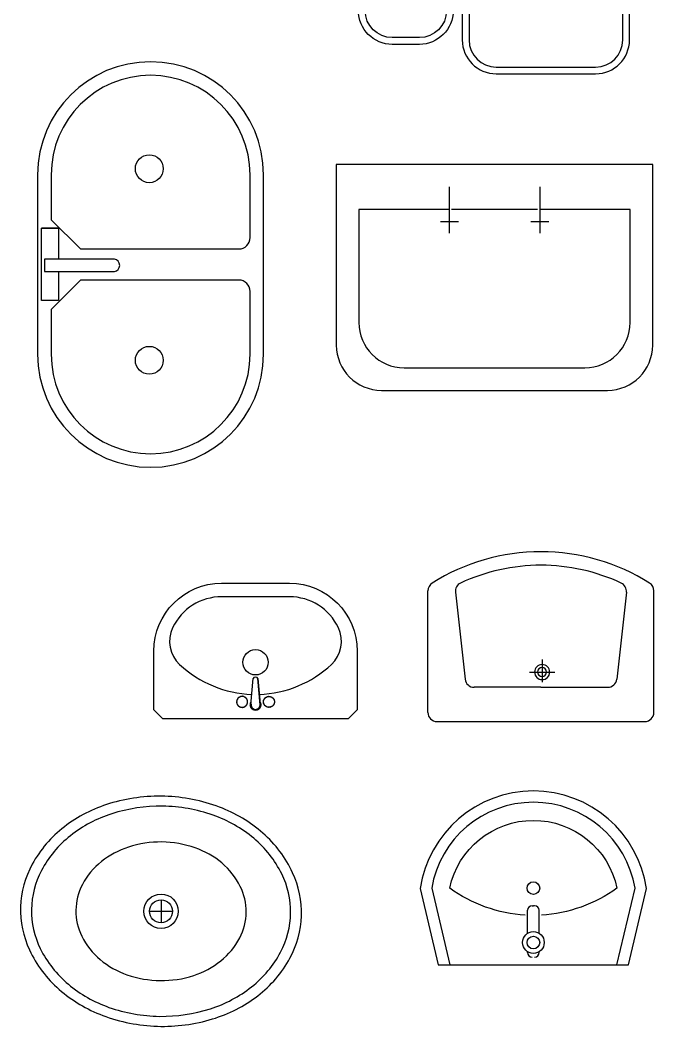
# Model space of a CAD drawing. Header units: millimetres. Extents: x -1044 to 14019, y -747 to 8847.
# Drawn here: x 9415 to 10817, y -512 to 1716 of the extents above; entities that cross this region are included whole.
import ezdxf

# ---------------------------------------------------------------- set-up
doc = ezdxf.new("R2010")
doc.units = ezdxf.units.MM
doc.layers.add('SANTEH', color=7, linetype='Continuous')

# ---------------------------------------------------------------- blocks, each defined once
blk = doc.blocks.new('K10-3')
for p, q in [((197.8976263795339, 70.07069229826448), (197.8976263795339, 120.9591937229852)), ((207.8976263795339, 130.9591937229852), (210.68271940673, 130.9591937229852)), ((213.4678124338971, 130.9591937229852), (210.68271940673, 130.9591937229852)), ((223.4678124338971, 70.07069229826448), (223.4678124338971, 120.9591937229852)), ((197.8976263795339, 27.56771259792731), (197.8976263795339, 29.42262520961231)), ((223.4678124338971, 27.56771259792731), (223.4678124338971, 29.42262520961231))]:
    blk.add_line(p, q)
blk.add_lwpolyline([(421.3654388134601, 0), (461.1457010300655, 169.0661144205951, 0.8621389244266157), (-39.78026221660548, 169.0661144205951), (0, 0)], format="xyb", close=True)
for points in [[(395.68271940673, 0), (435.68271940673, 170, 0.8444444444444436), (-14.31728059326997, 170), (25.68271940673003, 0)], [(192.8976263795339, 110.5021467579936, -0.1436735141734162), (25.68271940673003, 170, -0.8108108108108083), (395.68271940673, 170, -0.1436735141734163), (228.4678124338971, 110.5021467579936)]]:
    blk.add_lwpolyline(points, format="xyb")
for centre, radius in [((210.68271940673, 170), 14.01093382659019), ((210.68271940673, 49.74665875392384), 24.01093382659019), ((210.68271940673, 49.74665875392384), 14.01093382659019)]:
    blk.add_circle(centre, radius)
for centre, start, end in [((207.8976263795339, 120.9591937229852), 90, 180), ((213.4678124338971, 120.9591937229852), 0, 90), ((207.8976263795339, 27.56771259792731), 180, 270), ((213.4678124338971, 27.56771259792731), 270, 0)]:
    blk.add_arc(centre, 10, start, end)
blk = doc.blocks.new('K10-2')
for p, q in [((250, -50), (250, -152.3515676635798)), ((450, -50), (450, -152.3515676635798)), ((230.5112550957183, -126.552139526746), (270.0504374743159, -126.552139526746)), ((430.5112550957183, -126.552139526746), (470.0504374743159, -126.552139526746))]:
    blk.add_line(p, q)
blk.add_lwpolyline([(0, 0), (0, -400, 0.4142135623730951), (100, -500), (600, -500, 0.4142135623730951), (700, -400), (700, 0)], format="xyb", close=True)
blk.add_lwpolyline([(50, -100), (50, -350, 0.4142135623730951), (150, -450), (550, -450, 0.4142135623730951), (650, -350), (650, -100), (450, -100)], format="xyb")
for points in [[(250, -100), (50, -100)], [(445, -100), (255, -100)]]:
    blk.add_lwpolyline(points)
blk = doc.blocks.new('M_KIT_KSINK_3D DOUBLE SINK - PLAINROUND_P')
at = {"color": 0, "linetype": 'ByBlock', "lineweight": -2}
for p, q in [((40.80677800000012, 80.77100900000005), (40.80677800000012, 12.17055299999993)), ((164.8762209999986, 12.17055299999993), (9.802127999999357, 12.17055299999993)), ((9.802127999999357, 12.17055299999993), (9.802127999999357, -15.75651999999991)), ((9.802127999999357, -15.75651999999991), (164.8762209999986, -15.75651999999991))]:
    blk.add_line(p, q, dxfattribs=at)
for points in [[(-5.134088000007978, 198.6131879999566), (-5.134088000007978, -198.6131879999566, 0.9999999999999999), (494.8659120000284, -198.6131879999566), (494.8659120000284, 198.6131879999566, 0.9999999999999999)], [(24.86591199999202, 198.6131879999566), (24.86591199999384, 99.23826389919213), (89.66959189918816, 34.43458399999872), (439.8659120000284, 34.43458399999963, 0.414213562373095), (464.8659120000284, 59.43458399999963), (464.8659120000284, 198.6131879999566, 0.9999999999999999)], [(89.66959189918816, -34.43458399999872), (24.86591199999202, -99.23826389919486), (24.86591199999202, -198.6131879999566, 0.9999999999999999), (464.8659120000284, -198.6131879999566), (464.8659120000302, -59.43458399999872, 0.414213562373095), (439.8659120000302, -34.43458399999872)]]:
    blk.add_lwpolyline(points, format="xyb", close=True, dxfattribs=at)
blk.add_lwpolyline([(40.80677800000012, -15.75651999999991), (40.80677800000012, -79.22899099999995), (3.336209999999483, -79.22899099999995), (3.336209999999483, 80.77100900000005), (40.80677800000012, 80.77100900000005), (3.336209999999483, 80.77100900000005)], dxfattribs=at)
blk.add_lwpolyline([(164.8762207170985, -15.75651938519923, 0.8333333306050263), (164.8762207170985, 12.17055338519822)], format="xyb", dxfattribs=at)
for centre in [(241.9826689999991, 211.9006849999987), (241.9826689999991, -211.9006849999987)]:
    blk.add_circle(centre, 30.821918, dxfattribs=at)
at = {"layer": 'Defpoints', "color": 0, "linetype": 'ByBlock', "lineweight": -2}
for p in [(0, 448.6131879999748), (0, -448.6131879999748)]:
    blk.add_point(p, dxfattribs=at)
blk = doc.blocks.new('s_17')
at = {"layer": 'SANTEH'}
for p, q in [((-361.444962451671, 455.4662973427112), (-265.4253848350199, 289.1555103893697)), ((-387.425724565197, 440.4662973427112), (-291.406146948575, 274.1555103893697))]:
    blk.add_line(p, q, dxfattribs=at)
for points in [[(-277.6561732968257, -27.03370265731792), (-57.65617329682573, -27.03370265731792, 0.4142135623730951), (17.34382670317427, 47.96629734268208), (17.34382670317427, 347.9662973426821, 0.4142135623730951), (-57.65617329682573, 422.9662973426821), (-277.6561732968257, 422.9662973426821, 0.1967695390479343), (-330.2499422383844, 401.4349373901277)], [(-277.6561732968257, -12.03370265731792), (-57.65617329682573, -12.03370265731792, 0.4142135623730951), (2.343826703174273, 47.96629734268208), (2.343826703174273, 347.9662973426821, 0.4142135623730951), (-57.65617329682573, 407.9662973426821), (-277.6561732968257, 407.9662973426821, 0.2138042647151934), (-322.4360141418583, 387.9008169202789)], [(-348.4001270330918, 372.8719796213045, 0.08482843966369735), (-352.6561732968257, 347.9662973426821), (-352.6561732968257, 47.96629734268208, 0.4142135623730951), (-277.6561732968257, -27.03370265731792)], [(-337.374356984481, 353.7747857045397, 0.02424474674015618), (-337.6561732968257, 347.9662973426821), (-337.6561732968257, 47.96629734268208, 0.4142135623730951), (-277.6561732968257, -12.03370265731792)]]:
    blk.add_lwpolyline(points, format="xyb", dxfattribs=at)
for points in [[(-507.6561732968257, 357.9662973426821), (-447.6561732968257, 357.9662973426821, -0.4142135623730951), (-372.6561732968257, 282.9662973426821), (-372.6561732968257, 112.9662973426821, -0.4142135623730951), (-447.6561732968257, 37.96629734268208), (-507.6561732968257, 37.96629734268208, -0.4142135623730951), (-582.6561732968257, 112.9662973426821), (-582.6561732968257, 282.9662973426821, -0.4142135623730951)], [(-507.6561732968257, 342.9662973426821), (-447.6561732968257, 342.9662973426821, -0.4142135623730951), (-387.6561732968257, 282.9662973426821), (-387.6561732968257, 112.9662973426821, -0.4142135623730951), (-447.6561732968257, 52.96629734268208), (-507.6561732968257, 52.96629734268208, -0.4142135623730951), (-567.6561732968257, 112.9662973426821), (-567.6561732968257, 282.9662973426821, -0.4142135623730951)]]:
    blk.add_lwpolyline(points, format="xyb", close=True, dxfattribs=at)
for centre in [(-167.6561732968257, 292.9662973426821), (-477.6561732968257, 197.9662973426821)]:
    blk.add_circle(centre, 25, dxfattribs=at)
for centre, radius, start, end in [((-374.4353435084631, 447.9662973426821), 25, 336.8698976456161, 263.1301023545669), ((-374.4353435084631, 447.9662973426821), 15, 30.00000000015268, 210.0000000001527), ((-278.415765891812, 281.6555103893697), 15, 210.0000000001527, 30.00000000015268)]:
    blk.add_arc(centre, radius, start, end, dxfattribs=at)
blk = doc.blocks.new('Sink - Oval top')
for p, q in [((0, 1), (0, -1)), ((-1, 0), (1, 0))]:
    blk.add_line(p, q)
at = {"linetype": 'Continuous'}
for points in [[(-12.2337188035408, 0.3941914712607968, 0.1176342565883263), (-11.46456229543958, -3.361933235489118, 0.104469279667093), (-8.878748691070427, -6.803541973650567, 0.09001578960148493), (-5.082757700676666, -9.072309807490512, 0.08191994915921848), (-0.3227280122732736, -10.01585280257211, 0.08191994915920903), (4.488169920880978, -9.380701564817912, 0.09001578960148009), (8.422342359155778, -7.36101289847943, 0.1044692796670922), (11.22435122606942, -4.093009071543406, 0.1176342565883338), (12.23371880354091, -0.3941914712607968, 0.1176342565883057), (11.46456229543992, 3.361933235488777, 0.1044692796670849), (8.878748691070427, 6.803541973650567, 0.09001578960148834), (5.082757700676325, 9.072309807490683, 0.08191994915920578), (0.3227280122732736, 10.01585280257211, 0.08191994915920695), (-4.488169920880864, 9.380701564817969, 0.0900157896014802), (-8.422342359155778, 7.36101289847943, 0.1044692796670951), (-11.22435122606919, 4.093009071543634, 0.1176342565883402)], [(-11.2862798685012, 0.1590597164737346, 0.1186217001864142), (-10.51590095791209, -3.253161772358112, 0.1046781721811095), (-8.071803350560117, -6.358618019863343, 0.08956206646917378), (-4.537699193222352, -8.366971929609804, 0.08118469889121774), (-0.1289739026695997, -9.15150355811437, 0.08118469889122752), (4.300109150126218, -8.491524865184601, 0.0895620664691798), (7.889406708212618, -6.583562428127607, 0.1046781721811044), (10.42004782883112, -3.548216131892445, 0.1186217001864013), (11.2862798685012, -0.1590597164736209, 0.1186217001863946), (10.51590095791221, 3.253161772357998, 0.1046781721811069), (8.071803350560117, 6.358618019863343, 0.0895620664691756), (4.537699193222124, 8.366971929609917, 0.08118469889121599), (0.1289739026695997, 9.151503558114428, 0.08118469889121414), (-4.300109150125877, 8.491524865184829, 0.08956206646917471), (-7.889406708212618, 6.583562428127607, 0.1046781721811045), (-10.42004782883112, 3.548216131892445, 0.1186217001863946)], [(-7.420452389032903, 0.08298767816017971, 0.1182825673856775), (-6.907065465214487, -2.167464938077501, 0.1046074595377274), (-5.294791470712084, -4.209988192029414, 0.0897179636260996), (-2.966599981142508, -5.52812215268807, 0.08143608252771127), (-0.06751351878551759, -6.036810076758798, 0.08143608252772175), (2.84222437824053, -5.593085960977874, 0.08971796362613145), (5.199312936802016, -4.327350491993343, 0.1046074595376878), (6.85686365682659, -2.321395784920355, 0.1182825673856714), (7.420452389033017, -0.08298767816017971, 0.1182825673856961), (6.907065465214487, 2.167464938077615, 0.1046074595377135), (5.294791470712084, 4.209988192029414, 0.08971796362612645), (2.966599981142622, 5.528122152687843, 0.08143608252774252), (0.06751351878551759, 6.036810076758798, 0.08143608252772248), (-2.842224378240644, 5.593085960977874, 0.08971796362612122), (-5.199312936802016, 4.327350491993343, 0.1046074595377049), (-6.856863656826476, 2.321395784920355, 0.1182825673856712)]]:
    blk.add_lwpolyline(points, format="xyb", close=True, dxfattribs=at)
for radius in [1.5, 1]:
    blk.add_circle((0, 0), radius)
blk = doc.blocks.new('s_46')
at = {"ltscale": 600}
h = blk.add_hatch(color=256, dxfattribs=at)
edge = h.paths.add_edge_path()
edge.add_line((13.45184378023259, 62.04360352296499), (14.15927104179718, 54.09782096462732))
edge.add_ellipse((4.212458010588307, 52.31250418393756), major_axis=(-10.10576298371302, 2.475116312015591e-15), ratio=1, start_angle=540, end_angle=550.1754626554053, ccw=False)
edge.add_arc((4.212458010588307, 52.31250418393756), 10.10576298371302, 270, 360, ccw=False)
edge.add_line((4.212458010588307, 42.20674120020703), (4.212458010588307, 41.28018079043977))
edge.add_line((4.212458010588307, 41.28018079040339), (11.85106942148559, 41.28018079040339))
edge.add_arc((4.212458010588307, 52.31250418393756), 13.41866400745597, 304.6981342835142, 46.4847699121552)
h.paths.add_polyline_path([(4.212458010588307, 41.28018079040339), (-3.426153400272597, 41.28018079040339, 0.152566653256377), (4.212458010588307, 38.8938401764608), (4.212458010588307, 41.28018079040339)])
h.paths.add_polyline_path([(11.85106942144921, 41.28018079040339), (4.212458010588307, 41.28018079040339), (4.212458010588307, 38.8938401764608, 0.1525666532563772), (11.85106942144921, 41.28018079040339)])
h.paths.add_polyline_path([(-5.734355020395014, 54.09782096461277), (-5.026927758881357, 62.04360352296499, 0.4758332592079194), (-3.426153400272597, 41.28018079040339), (4.212458010588307, 41.28018079040339), (4.212458010588307, 42.20674120020703, -0.4672400657637396), (-5.734355020395014, 54.09782096461277)])
for p, q in [((-5.893304973142222, 52.31250418385025), (-0.714987907151226, 110.4750654234667)), ((-5.893304973142222, 52.31250418385025), (-0.714987907151226, 110.4750654234667)), ((9.139903928502463, 110.475065423554), (14.15927104174625, 54.09782096461277)), ((14.31822099431884, 52.31250418385025), (9.139903928502463, 110.475065423554)), ((14.15927104174625, 54.09782096461277), (14.31822099431884, 52.31250418385025))]:
    blk.add_line(p, q, dxfattribs=at)
blk.add_lwpolyline([(-220.7875419894117, 171.2801807903452, -0.414213562373095), (-70.7875419894117, 321.2801807903452), (79.2124580105883, 321.2801807904325, -0.414213562373095), (229.2124580105883, 171.2801807904325), (229.2124580105883, 41.28018079040339), (209.2124580107047, 21.2801807904325), (-200.7875419893535, 21.28018079034518), (-220.7875419894117, 41.28018079040339)], format="xyb", close=True, dxfattribs=at)
blk.add_lwpolyline([(12.26164246437838, 75.41187665969483, 0.1816379869150311), (172.1859176590806, 141.538342154061, 0.3263505073803009), (187.6570333366981, 222.6589125997853, 0.2898144196813102), (79.21245801076293, 291.2801807904325), (-70.78754198923707, 291.2801807903452, 0.2898144196813102), (-179.2321173155215, 222.6589125996979, 0.3263505073803007), (-163.7610016377294, 141.538342154061, 0.1816379869150315), (-3.836726442852523, 75.41187665960751)], format="xyb", dxfattribs=at)
for points in [[(-16.83803374727722, 67.43055756771355), (-17.02338931558188, 67.50428807432763), (-17.22058725368697, 67.56961317334208), (-17.42189012444578, 67.6347039079701), (-17.61956049106084, 67.70773132116301), (-17.80586091603618, 67.79686645595939), (-17.97305396257434, 67.91028035557247), (-18.11578784312587, 68.05326030802098), (-18.23825336818118, 68.21955858168076), (-18.34702699835179, 68.40004368982045), (-18.44868519355077, 68.58558414605795), (-18.54980441438965, 68.76704846357461), (-18.65696112113073, 68.9353051558137), (-18.77673177386168, 69.08122273621848), (-18.91569283319404, 69.19566971814493), (-19.07841429975815, 69.27267628890695), (-19.26144033775199, 69.31891933156294), (-19.45930865121773, 69.34423740339116), (-19.66655694507062, 69.35846906132065), (-19.87772292352747, 69.37145286262967), (-20.0873442911543, 69.39302736415993), (-20.2899587523425, 69.43303112310241), (-20.48010401183274, 69.50130269664805), (-20.65391131333308, 69.60429419830325), (-20.81388605764369, 69.73491196823306), (-20.96412718523061, 69.8826759030926), (-21.10873363655992, 70.03710589953698), (-21.25180435174843, 70.18772185422131), (-21.39743827126222, 70.3240436638007), (-21.54973433539271, 70.43559122501756), (-21.71279148443136, 70.5118844343524), (-21.88955151231494, 70.54600451889564), (-22.07832762773614, 70.54527802669327), (-22.27627589285839, 70.52059283622657), (-22.4805523698451, 70.48283682571491), (-22.68831312085968, 70.44289787355228), (-22.89671420806553, 70.41166385821998), (-23.10291169380071, 70.40002265802468), (-23.30406164005399, 70.41886215136037), (-23.49802141042892, 70.4753938675276), (-23.68545357254334, 70.56212393892929), (-23.86772199510597, 70.66788214896224), (-24.04619054717477, 70.78149828102323), (-24.2222230976331, 70.89180211850908), (-24.39718351518968, 70.98762344472925), (-24.57243566872785, 71.05779204316786), (-24.74934342730558, 71.09113769704709), (-24.92903553397628, 71.08022740500746), (-25.11170022917213, 71.03257702605333), (-25.2972906283685, 70.95943963443278), (-25.48575984616764, 70.87206830448122), (-25.67706099752104, 70.7817161102721), (-25.87114719772944, 70.69963612605352), (-26.0679715613951, 70.63708142607356), (-26.26748720381875, 70.60530508466763), (-26.46941223740578, 70.61182491958607), (-26.67252476507565, 70.64921772302478), (-26.87536788737634, 70.70632503094384), (-27.07648470485583, 70.77198837930337), (-27.27441831788747, 70.8350493038015), (-27.46771182701923, 70.88434934031102), (-27.6549083327991, 70.90873002487933), (-27.83455093560042, 70.89703289329191), (-28.00620139669627, 70.84190539614065), (-28.17349611973623, 70.75121864315588), (-28.34109016874572, 70.63664965887438), (-28.51363860827405, 70.50987546765828), (-28.69579650234664, 70.38257309404435), (-28.89221891516354, 70.26641956248204), (-29.10756091127405, 70.17309189750813), (-29.3464775547036, 70.11426712348475), (-29.61160253512207, 70.0940409177856), (-29.89748404390411, 70.0861835690448), (-30.19664889771957, 70.05688401864609), (-30.50162391323829, 69.9723312081478), (-30.80493590747938, 69.79871407902101), (-31.09911169676343, 69.50222157256212), (-31.37667809793493, 69.0490426304168), (-31.63016192783834, 68.40536619405611), (-32.32050594605971, 68.4500712644367), (-32.84873653826071, 68.3918758847285), (-33.24226493795868, 68.25193804170704), (-33.52850237919483, 68.05141572232242), (-33.73486009566113, 67.8114669136994), (-33.88874932087492, 67.5532496026135), (-34.01758128887741, 67.29792177610216), (-34.14876723336056, 67.06664142102818), (-34.30371923936764, 66.87550954936887), (-34.47985279804561, 66.72039927294827), (-34.66858425136888, 66.59212672835565), (-34.86132994201034, 66.48150805244222), (-35.04950621211901, 66.37935938188457), (-35.22452940384392, 66.27649685335928), (-35.37781585985795, 66.16373660371755), (-35.50078192248475, 66.03189476963598), (-35.58785390376579, 65.87432967920904), (-35.64549799636006, 65.69456842611544), (-35.68319036299363, 65.49868029527715), (-35.7104071660433, 65.2927345718781), (-35.73662456823513, 65.08280054092756), (-35.77131873212056, 64.87494748734753), (-35.82396582007641, 64.67524469623459), (-35.90404199482873, 64.48976145259803), (-36.01774371694773, 64.3227640100813), (-36.15814863995183, 64.17130649695173), (-36.31505471485434, 64.0306400101108), (-36.47825989319244, 63.89601564637269), (-36.6375621263287, 63.76268450255156), (-36.78275936545106, 63.62589767554891), (-36.90364956192207, 63.48090626226622), (-36.99003066710429, 63.32296135951765), (-37.03518227743916, 63.14869254492805), (-37.04631056915969, 62.96024331927765), (-37.03410336375237, 62.7611356638954), (-37.00924848217983, 62.55489156045951), (-36.98243374592857, 62.34503299021162), (-36.96434697631048, 62.13508193491725), (-36.96567599463742, 61.92856037581805), (-36.99710862222128, 61.72899029450491), (-37.06570762058254, 61.53896291530691), (-37.16403551277472, 61.35734643402975), (-37.28102976223454, 61.18207828939194), (-37.40562783187488, 61.0110959201993), (-37.52676718513248, 60.84233676508302), (-37.63338528544409, 60.67373826284893), (-37.7144195958972, 60.50323785204091), (-37.75880757992854, 60.3287729715521), (-37.75920177751686, 60.14875038337777), (-37.72311503690435, 59.96345414296957), (-37.66177528270055, 59.77363762940513), (-37.58641044021351, 59.58005422132555), (-37.5082484340528, 59.38345729780849), (-37.43851718935184, 59.18460023758234), (-37.38844463089481, 58.98423641963745), (-37.36925868364051, 58.78311922278954), (-37.38844463089481, 58.58200202594162), (-37.43851718935184, 58.38163820799673), (-37.5082484340528, 58.18278114777058), (-37.58641044021351, 57.98618422425352), (-37.66177528287517, 57.79260081626126), (-37.72311503690435, 57.60278430260951), (-37.75920177751686, 57.4174880622013), (-37.75880757992854, 57.23746547402698), (-37.7144195958972, 57.06300059353816), (-37.63338528544409, 56.89250018273015), (-37.52676718530711, 56.72390168049606), (-37.40562783187488, 56.55514252537978), (-37.28102976223454, 56.38416015618714), (-37.16403551277472, 56.20889201154932), (-37.06570762058254, 56.02727553035947), (-36.99710862222128, 55.83724815107416), (-36.96567599463742, 55.63767806976102), (-36.96434697631048, 55.43115651066182), (-36.98243374592857, 55.22120545536745), (-37.00924848217983, 55.01134688520688), (-37.03410336375237, 54.80510278168367), (-37.04631056933431, 54.60599512638873), (-37.03518227743916, 54.41754590065102), (-36.99003066710429, 54.24327708606143), (-36.90364956192207, 54.08533218331286), (-36.78275936545106, 53.94034077003016), (-36.6375621263287, 53.80355394302751), (-36.47825989319244, 53.67022279920639), (-36.31505471502896, 53.53559843546827), (-36.15814863995183, 53.39493194862735), (-36.01774371712236, 53.24347443549777), (-35.90404199482873, 53.07647699298104), (-35.82396582007641, 52.89099374934449), (-35.77131873212056, 52.69129095823155), (-35.73662456823513, 52.48343790465151), (-35.71040716621792, 52.27350387370097), (-35.68319036299363, 52.06755815021461), (-35.64549799653469, 51.87167001946364), (-35.58785390376579, 51.69190876637003), (-35.50078192248475, 51.53434367594309), (-35.3778353385278, 51.40284301002976), (-35.22468523163116, 51.29247093791491), (-35.05003213009331, 51.19609060572111), (-34.86257656256203, 51.10656515930896), (-34.67101905716117, 51.01675774488831), (-34.48406014236389, 50.91953150840709), (-34.31040034646867, 50.80774959607515), (-34.15874019777402, 50.67427515375311), (-34.03505195630714, 50.5145333421824), (-33.93439480883535, 50.3341973797942), (-33.84909967368003, 50.14150249981321), (-33.77149746881332, 49.94468393520219), (-33.69391911290586, 49.75197691909852), (-33.60869552427903, 49.57161668455228), (-33.50815762107959, 49.41183846470085), (-33.38463632145431, 49.28087749250699), (-33.23284944484476, 49.18408373402781), (-33.05706241185544, 49.11526608630084), (-32.86392754490953, 49.06534817945794), (-32.66009716555709, 49.02525364354369), (-32.45222359569743, 48.98590610860265), (-32.24695915722987, 48.93822920459206), (-32.05095617187908, 48.8731465615565), (-31.870866961719, 48.78158180962782), (-31.71133844077121, 48.65761859554914), (-31.5689958925941, 48.50798063381808), (-31.43845919286832, 48.34255165536888), (-31.31434821744915, 48.17121539139771), (-31.19128284219187, 48.00385557310074), (-31.06388294277713, 47.85035593167413), (-30.92676839523483, 47.72060019822675), (-30.77455907507101, 47.62447210386745), (-30.60346923320321, 47.56846716045402), (-30.41609062027419, 47.54552800310194), (-30.21660936163971, 47.54520904741366), (-30.00921158283018, 47.55706470907899), (-29.79808340937598, 47.570649403875), (-29.58741096680751, 47.57551754757878), (-29.38138038065517, 47.56122355579282), (-29.18417777627474, 47.51732184420689), (-28.99883273948217, 47.43692629240104), (-28.8237486963626, 47.32738863455597), (-28.65617253311211, 47.19962006882997), (-28.49335113610141, 47.06453179311939), (-28.33253139152657, 46.9330350055825), (-28.1709601857583, 46.81604090429028), (-28.00588440499268, 46.72446068713907), (-27.83455093577504, 46.66920555219986), (-27.6549083327991, 46.65750842061243), (-27.46771182701923, 46.68188910518074), (-27.27441831788747, 46.73118914177758), (-27.07648470485583, 46.79425006627571), (-26.87536788755096, 46.85991341454792), (-26.67252476525027, 46.91702072246699), (-26.4694122375804, 46.95441352590569), (-26.26748720399337, 46.96093336082413), (-26.06797156156972, 46.9291570194182), (-25.87114719772944, 46.86660231943824), (-25.67706099769566, 46.78452233530697), (-25.48575984616764, 46.69417014101055), (-25.2972906283685, 46.60679881105898), (-25.11170022934675, 46.53366141943843), (-24.92903553397628, 46.4860110404843), (-24.74934342730558, 46.47510074844467), (-24.57243566890247, 46.5084464023239), (-24.3971835153643, 46.57861500076251), (-24.22222309780773, 46.67443632698269), (-24.0461905473494, 46.78474016446853), (-23.86772199528059, 46.89835629652953), (-23.68545357254334, 47.00411450656247), (-23.49802141060354, 47.09084457796416), (-23.30406164022861, 47.14737629413139), (-23.10291169380071, 47.16621578746708), (-22.89671420806553, 47.15457458727178), (-22.68831312085968, 47.12334057193948), (-22.4805523698451, 47.08340161977685), (-22.27627589285839, 47.04564560926519), (-22.07832762791077, 47.02096041871118), (-21.88955151248956, 47.02023392650881), (-21.71279148443136, 47.05435401113937), (-21.54973433539271, 47.1306472204742), (-21.39743827126222, 47.24219478160376), (-21.25180435174843, 47.37851659118314), (-21.10873363655992, 47.52913254586747), (-20.96412718540523, 47.68356254231185), (-20.81388605764369, 47.83132647717139), (-20.65391131333308, 47.9619442471012), (-20.48010401200736, 48.06493574884371), (-20.28995875251712, 48.13320732230204), (-20.0873442911543, 48.17321108133183), (-19.87772292352747, 48.1947855828621), (-19.66655694507062, 48.2077693840838), (-19.45930865139235, 48.2220010421006), (-19.26144033775199, 48.24731911384151), (-19.07841429993277, 48.29356215667212), (-18.91569283319404, 48.37056872743415), (-18.77673177403631, 48.4850157093606), (-18.65696112113073, 48.63093328976538), (-18.54980441456428, 48.79918998200446), (-18.4486851937254, 48.98065429960843), (-18.34702699835179, 49.16619475575862), (-18.2382533683558, 49.34667986398563), (-18.11578784312587, 49.5129781376454), (-17.97305396274896, 49.65595809000661), (-17.8058609162108, 49.76937198961969), (-17.61956049106084, 49.85850712450338), (-17.4218901246204, 49.93153453769628), (-17.22058725368697, 49.996625272237), (-17.02338931558188, 50.06195037133875), (-16.83803374727722, 50.13568087795284), (-16.67225798609434, 50.22598783511785), (-16.53379946883069, 50.34104228604701), (-16.42766593385022, 50.48645191569813), (-16.34794632298872, 50.65757097714231), (-16.28599987912457, 50.84719036528259), (-16.23318584513618, 51.04810097528389), (-16.18086346407654, 51.25309370196192), (-16.12039197882405, 51.4549594403943), (-16.04313063243171, 51.64648908557137), (-15.94043866742868, 51.82047353248345), (-15.8067031877581, 51.97190354572376), (-15.64842273970135, 52.10456936812261), (-15.47512373042991, 52.22446111202589), (-15.29633256676607, 52.33756888969219), (-15.12157565605594, 52.44988281364203), (-14.96037940529641, 52.567392996134), (-14.82227022130974, 52.69608954960131), (-14.71677451161668, 52.84196258638985), (-14.65013726119651, 53.00919824198354), (-14.61547776852967, 53.19476674450561), (-14.60263391025364, 53.39383434504271), (-14.60144356318051, 53.60156729485607), (-14.60174460412236, 53.81313184503233), (-14.59337490954204, 54.02369424700737), (-14.566172356077, 54.22842075169319), (-14.50997482053936, 54.42247761052568), (-14.41809999983525, 54.6024088327249), (-14.29778487142175, 54.77026946117985), (-14.1597462335485, 54.92949229647638), (-14.01470088359201, 55.08351013963693), (-13.87336561962729, 55.23575579150929), (-13.74645723938011, 55.38966205302859), (-13.64469254092546, 55.54866172495531), (-13.5787883218145, 55.71618760822457), (-13.55583441938506, 55.89474125843844), (-13.56841282837559, 56.08309925056528), (-13.60547858278733, 56.27910691397847), (-13.65598671662156, 56.48060957840062), (-13.70889226370491, 56.68545257346705), (-13.7531502583879, 56.89148122872575), (-13.7777157346718, 57.09654087381205), (-13.77154372638324, 57.29847683827393), (-13.72730239736848, 57.49560352915432), (-13.65251243085368, 57.68811166286469), (-13.55840763938613, 57.8766610333987), (-13.45622183586238, 58.06191143448814), (-13.35718883317895, 58.24452266012668), (-13.27254244388314, 58.42515450413339), (-13.2135164810461, 58.60446676041465), (-13.19134475721512, 58.78311922278954), (-13.2135164810461, 58.96177168516442), (-13.27254244388314, 59.14108394144569), (-13.35718883317895, 59.3217157854524), (-13.45622183586238, 59.50432701109094), (-13.55840763938613, 59.68957741218037), (-13.65251243085368, 59.87812678271439), (-13.72730239736848, 60.07063491642475), (-13.77154372638324, 60.26776160730515), (-13.7777157346718, 60.46969757176703), (-13.7531502583879, 60.67475721685332), (-13.70889226370491, 60.88078587211203), (-13.65598671662156, 61.08562886717846), (-13.60547858278733, 61.28713153160061), (-13.56841282837559, 61.48313919501379), (-13.55583441938506, 61.67149718714063), (-13.5787883218145, 61.8500508373545), (-13.64469254092546, 62.01757672062377), (-13.74645723938011, 62.17657639255049), (-13.87336561962729, 62.33048265406978), (-14.01470088359201, 62.48272830594215), (-14.15974623337388, 62.63674614910269), (-14.29778487142175, 62.79596898448654), (-14.41809999983525, 62.96382961285417), (-14.50997482053936, 63.14376083514071), (-14.566172356077, 63.33781769388588), (-14.59337490936741, 63.5425441985717), (-14.60174460412236, 63.75310660054674), (-14.60144356318051, 63.96467115081032), (-14.60263391025364, 64.17240410053637), (-14.61547776835505, 64.37147170116077), (-14.65013726102188, 64.55704020359553), (-14.71677451144205, 64.72427585918922), (-14.82227022130974, 64.87014889597776), (-14.96037940529641, 64.99884544944507), (-15.12157565605594, 65.11635563193704), (-15.29633256676607, 65.22866955588688), (-15.47512373042991, 65.3417773336405), (-15.64842273970135, 65.46166907745646), (-15.8067031877581, 65.59433489985531), (-15.94043866742868, 65.74576491309563), (-16.04313063225709, 65.9197493600077), (-16.12039197882405, 66.11127900527208), (-16.18086346407654, 66.31314474370447), (-16.23318584513618, 66.5181374703825), (-16.28599987912457, 66.71904808029649), (-16.34794632298872, 66.90866746843676), (-16.42766593385022, 67.07978652988095), (-16.53379946883069, 67.22519615953206), (-16.67225798609434, 67.34025061046123)], [(22.08090273779817, 61.08562886709115), (22.03039460413856, 61.2871315315133), (21.99332884972682, 61.48313919501379), (21.9807504407363, 61.67149718705332), (22.00370434316574, 61.85005083726719), (22.06960856210208, 62.01757672053645), (22.17137326073134, 62.17657639246318), (22.29828164080391, 62.33048265398247), (22.43961690476863, 62.48272830585483), (22.58466225472512, 62.63674614901538), (22.72270089277299, 62.79596898439922), (22.84301602118649, 62.96382961276686), (22.93489084189059, 63.1437608350534), (22.99108837742824, 63.33781769379857), (23.01829093071865, 63.5425441985717), (23.0266606254736, 63.75310660045943), (23.02635958453175, 63.96467115072301), (23.02754993160488, 64.17240410053637), (23.04039378970629, 64.37147170107346), (23.07505328237312, 64.55704020350822), (23.14169053279329, 64.72427585910191), (23.24718624266097, 64.87014889589045), (23.38529542664764, 64.99884544935776), (23.54649167740718, 65.11635563193704), (23.72124858811731, 65.22866955579957), (23.90003975178115, 65.34177733355318), (24.07333876105258, 65.46166907736915), (24.23161920910934, 65.594334899768), (24.36535468877992, 65.74576491300832), (24.46804665360833, 65.9197493600077), (24.54530800017528, 66.11127900518477), (24.60577948542777, 66.31314474361716), (24.65810186648741, 66.51813747029519), (24.71091590047581, 66.71904808020918), (24.77286234433996, 66.90866746834945), (24.85258195520146, 67.07978652979364), (24.95871549018193, 67.22519615953206), (25.09717400744557, 67.34025061046123), (25.26294976862846, 67.43055756771355), (25.44830533693312, 67.50428807432763), (25.64550327503821, 67.56961317334208), (25.84680614579702, 67.6347039079701), (26.04447651241207, 67.70773132116301), (26.23077693756204, 67.79686645595939), (26.3979699841002, 67.91028035557247), (26.54070386447711, 68.05326030802098), (26.66316938970704, 68.21955858168076), (26.77194301970303, 68.40004368982045), (26.87360121507663, 68.58558414605795), (26.97472043591551, 68.76704846357461), (27.08187714248197, 68.9353051558137), (27.20164779538754, 69.08122273621848), (27.34060885454528, 69.19566971814493), (27.50333032128401, 69.27267628890695), (27.68635635910323, 69.31891933165025), (27.88422467274358, 69.34423740347847), (28.09147296642186, 69.35846906140796), (28.30263894487871, 69.37145286262967), (28.51226031250553, 69.39302736424725), (28.71487477386836, 69.43303112318972), (28.90502003318397, 69.50130269673537), (29.07882733468432, 69.60429419839056), (29.23880207899492, 69.73491196832038), (29.38904320658185, 69.88267590317992), (29.53364965791116, 70.0371058996243), (29.67672037309967, 70.18772185430862), (29.82235429261345, 70.324043663888), (29.97465035674395, 70.43559122501756), (30.1377075057826, 70.51188443443971), (30.31446753366617, 70.54600451898295), (30.50324364908738, 70.54527802678058), (30.70119191420963, 70.52059283622657), (30.90546839119634, 70.48283682571491), (31.11322914221091, 70.4428978736396), (31.32163022941677, 70.41166385830729), (31.52782771515194, 70.400022658112), (31.72897766157985, 70.41886215144768), (31.92293743178016, 70.4753938675276), (32.11036959389457, 70.56212393892929), (32.29263801663183, 70.66788214896224), (32.47110656870063, 70.78149828102323), (32.64713911898434, 70.89180211850908), (32.82209953654092, 70.98762344481656), (32.99735169025371, 71.05779204316786), (33.17425944865681, 71.09113769704709), (33.35395155532751, 71.08022740500746), (33.53661625069799, 71.03257702605333), (33.72220664971974, 70.9594396345201), (33.91067586751888, 70.87206830448122), (34.1019770190469, 70.7817161102721), (34.29606321908068, 70.69963612605352), (34.49288758292096, 70.63708142616088), (34.69240322534461, 70.60530508466763), (34.89432825893164, 70.61182491958607), (35.09744078660151, 70.64921772302478), (35.3002839089022, 70.70632503103116), (35.50140072620707, 70.77198837930337), (35.6993343392387, 70.8350493038015), (35.89262784837047, 70.88434934039833), (36.07982435415033, 70.90873002487933), (36.25946695695166, 70.89703289329191), (36.43111741804751, 70.84190539614065), (36.59841214108746, 70.75121864315588), (36.76600619009696, 70.63664965887438), (36.93855462962529, 70.50987546765828), (37.12071252369788, 70.38257309404435), (37.3171349366894, 70.26641956248204), (37.53247693262529, 70.17309189750813), (37.77139357605483, 70.11426712348475), (38.03651855647331, 70.0940409177856), (38.32240006525535, 70.0861835690448), (38.62156491907081, 70.05688401864609), (38.92653993476415, 69.9723312081478), (39.22985192883061, 69.7987140789337), (39.52402771811467, 69.50222157256212), (39.80159411928616, 69.0490426304168), (40.05507794918958, 68.4053661939688), (40.74542196741095, 68.4500712644367), (41.27365255961195, 68.3918758846412), (41.66718095948454, 68.25193804161972), (41.95341840054607, 68.05141572232242), (42.15977611701237, 67.8114669136121), (42.31366534240078, 67.5532496025262), (42.44249731022865, 67.29792177601485), (42.5736832547118, 67.06664142094087), (42.72863526071887, 66.87550954936887), (42.90476881939685, 66.72039927286096), (43.09350027272012, 66.59212672826834), (43.28624596336158, 66.48150805235491), (43.47442223347025, 66.37935938179726), (43.64944542536978, 66.27649685335928), (43.80273188138381, 66.16373660371755), (43.92569794383598, 66.03189476963598), (44.01276992511703, 65.87432967912173), (44.0704140177113, 65.69456842602813), (44.10810638434486, 65.49868029527715), (44.13532318739453, 65.2927345718781), (44.16154058958637, 65.08280054084025), (44.1962347534718, 64.87494748726021), (44.24888184142765, 64.67524469614727), (44.32895801617997, 64.48976145251072), (44.44265973829897, 64.32276400999399), (44.58306466130307, 64.17130649695173), (44.73997073620558, 64.03064001002349), (44.90317591454368, 63.89601564628538), (45.06247814767994, 63.76268450246425), (45.20767538680229, 63.6258976754616), (45.3285655832733, 63.48090626217891), (45.41494668845553, 63.32296135943034), (45.4600982987904, 63.14869254484074), (45.47122659051092, 62.96024331919034), (45.45901938492898, 62.76113566380809), (45.43416450353106, 62.5548915603722), (45.40734976727981, 62.34503299021162), (45.38926299766172, 62.13508193482994), (45.39059201598866, 61.92856037573074), (45.42202464357251, 61.7289902944176), (45.49062364193378, 61.5389629152196), (45.58895153412595, 61.35734643394244), (45.70594578341115, 61.18207828939194), (45.83054385322612, 61.01109592011198), (45.95168320648372, 60.84233676508302), (46.05830130679533, 60.67373826276162), (46.13933561724843, 60.50323785204091), (46.18372360127978, 60.32877297146479), (46.1841177988681, 60.14875038329046), (46.14803105825558, 59.96345414296957), (46.08669130405178, 59.77363762931782), (46.01132646156475, 59.58005422123824), (45.93316445540404, 59.38345729772118), (45.86343321070308, 59.18460023749503), (45.81336065224605, 58.98423641955014), (45.79417470499175, 58.78311922270223), (45.81336065224605, 58.58200202585431), (45.86343321070308, 58.38163820790942), (45.93316445540404, 58.18278114777058), (46.01132646156475, 57.98618422416621), (46.08669130405178, 57.79260081617394), (46.14803105808096, 57.6027843025222), (46.1841177988681, 57.4174880622013), (46.18372360127978, 57.23746547393966), (46.13933561724843, 57.06300059345085), (46.05830130679533, 56.89250018273015), (45.95168320648372, 56.72390168040874), (45.83054385322612, 56.55514252529247), (45.70594578341115, 56.38416015609982), (45.58895153412595, 56.20889201154932), (45.49062364193378, 56.02727553027216), (45.42202464339789, 55.83724815107416), (45.39059201598866, 55.63767806976102), (45.38926299766172, 55.43115651066182), (45.40734976727981, 55.22120545528014), (45.43416450335644, 55.01134688511956), (45.45901938492898, 54.80510278159636), (45.47122659051092, 54.60599512630142), (45.4600982987904, 54.41754590056371), (45.41494668845553, 54.24327708597411), (45.32856558309868, 54.08533218322555), (45.20767538662767, 53.94034076994285), (45.06247814750532, 53.8035539429402), (44.90317591454368, 53.67022279920639), (44.73997073620558, 53.53559843538096), (44.58306466130307, 53.39493194854003), (44.44265973829897, 53.24347443541046), (44.32895801617997, 53.07647699298104), (44.24888184125302, 52.89099374934449), (44.19623475329718, 52.69129095823155), (44.16154058958637, 52.48343790465151), (44.13532318739453, 52.27350387361366), (44.10810638434486, 52.06755815021461), (44.0704140177113, 51.87167001946364), (44.01276992511703, 51.69190876628272), (43.92569794366136, 51.53434367585578), (43.80275135970442, 51.40284301002976), (43.64960125280777, 51.29247093791491), (43.47494815144455, 51.1960906056338), (43.28749258373864, 51.10656515922165), (43.09593507851241, 51.016757744801), (42.90897616371512, 50.91953150840709), (42.73531636764528, 50.80774959598784), (42.58365621895064, 50.67427515375311), (42.45996797765838, 50.5145333421824), (42.35931083018659, 50.3341973797942), (42.27401569485664, 50.14150249981321), (42.19641349016456, 49.94468393520219), (42.1188351342571, 49.75197691909852), (42.03361154545564, 49.57161668455228), (41.9330736422562, 49.41183846461354), (41.80955234280555, 49.28087749250699), (41.65776546602137, 49.1840837339405), (41.48197843320668, 49.11526608630084), (41.28884356608614, 49.06534817945794), (41.0850131867337, 49.02525364354369), (40.87713961687405, 48.98590610851534), (40.67187517840648, 48.93822920459206), (40.47587219323032, 48.8731465615565), (40.29578298289562, 48.78158180962782), (40.13625446194783, 48.65761859554914), (39.99391191377072, 48.50798063373077), (39.86337521404494, 48.34255165528157), (39.73926423862576, 48.17121539139771), (39.61619886336848, 48.00385557310074), (39.48879896395374, 47.85035593167413), (39.35168441641144, 47.72060019813944), (39.19947509624762, 47.62447210378014), (39.02838525455445, 47.56846716045402), (38.8410066414508, 47.54552800310194), (38.64152538281633, 47.54520904732635), (38.43412760400679, 47.55706470907899), (38.22299943072721, 47.570649403875), (38.01232698798412, 47.57551754757878), (37.80629640183179, 47.56122355579282), (37.60909379745135, 47.51732184420689), (37.42374876065878, 47.43692629240104), (37.24866471753921, 47.32738863455597), (37.08108855428873, 47.19962006882997), (36.91826715727802, 47.06453179311939), (36.75744741270319, 46.93303500566981), (36.59587620693492, 46.81604090429028), (36.4308004261693, 46.72446068713907), (36.25946695695166, 46.66920555228717), (36.07982435397571, 46.65750842061243), (35.89262784837047, 46.68188910518074), (35.6993343392387, 46.73118914177758), (35.50140072620707, 46.79425006627571), (35.30028390872758, 46.85991341454792), (35.09744078642689, 46.91702072246699), (34.89432825875701, 46.954413525993), (34.69240322516998, 46.96093336082413), (34.49288758274633, 46.9291570194182), (34.29606321908068, 46.86660231943824), (34.10197701887228, 46.78452233530697), (33.91067586734425, 46.69417014109786), (33.72220664971974, 46.60679881105898), (33.53661625052337, 46.53366141943843), (33.35395155515289, 46.4860110404843), (33.17425944865681, 46.47510074844467), (32.99735169007909, 46.50844640241121), (32.82209953654092, 46.57861500076251), (32.64713911898434, 46.67443632707), (32.47110656852601, 46.78474016446853), (32.2926380164572, 46.89835629661684), (32.11036959389457, 47.00411450664978), (31.92293743178016, 47.09084457805147), (31.72897766140522, 47.14737629413139), (31.52782771497732, 47.16621578746708), (31.32163022941677, 47.15457458727178), (31.11322914203629, 47.12334057193948), (30.90546839102171, 47.08340161986416), (30.70119191420963, 47.0456456093525), (30.50324364908738, 47.0209604187985), (30.31446753366617, 47.02023392659612), (30.1377075057826, 47.05435401113937), (29.97465035674395, 47.13064722056151), (29.82235429261345, 47.24219478169107), (29.67672037309967, 47.37851659127045), (29.53364965791116, 47.52913254595478), (29.38904320658185, 47.68356254239916), (29.2388020788203, 47.8313264772587), (29.0788273345097, 47.96194424718851), (28.90502003318397, 48.06493574893102), (28.71487477369374, 48.13320732238935), (28.51226031250553, 48.17321108133183), (28.30263894487871, 48.19478558294941), (28.09147296642186, 48.20776938417112), (27.88422467256896, 48.22200104218791), (27.68635635892861, 48.24731911392882), (27.50333032110939, 48.29356215667212), (27.34060885454528, 48.37056872743415), (27.20164779521292, 48.4850157093606), (27.08187714248197, 48.63093328976538), (26.97472043574089, 48.79918998200446), (26.87360121490201, 48.98065429960843), (26.77194301952841, 49.16619475575862), (26.66316938953241, 49.34667986398563), (26.54070386447711, 49.51297813755809), (26.39796998392558, 49.65595809000661), (26.23077693738742, 49.76937198961969), (26.04447651223745, 49.85850712450338), (25.84680614579702, 49.93153453769628), (25.64550327486359, 49.996625272237), (25.44830533675849, 50.06195037133875), (25.26294976862846, 50.13568087795284), (25.09717400727095, 50.22598783520516), (24.95871549018193, 50.34104228604701), (24.85258195520146, 50.48645191561081), (24.77286234416533, 50.657570977055), (24.71091590030119, 50.84719036519527), (24.65810186648741, 51.04810097519658), (24.60577948542777, 51.2530937018746), (24.54530800017528, 51.45495944030699), (24.46804665360833, 51.64648908548406), (24.36535468877992, 51.82047353239614), (24.23161920910934, 51.97190354572376), (24.07333876105258, 52.1045693680353), (23.90003975160653, 52.22446111193858), (23.72124858811731, 52.33756888960488), (23.54649167740718, 52.44988281355472), (23.38529542647302, 52.56739299604669), (23.24718624266097, 52.696089549514), (23.14169053279329, 52.84196258630254), (23.07505328237312, 53.00919824189623), (23.04039378970629, 53.1947667444183), (23.02754993160488, 53.39383434495539), (23.02635958453175, 53.60156729476876), (23.02666062529897, 53.81313184503233), (23.01829093071865, 54.02369424692006), (22.99108837725362, 54.22842075169319), (22.93489084171597, 54.42247761043836), (22.84301602101186, 54.6024088327249), (22.72270089277299, 54.77026946109254), (22.58466225472512, 54.92949229638907), (22.43961690476863, 55.08351013963693), (22.29828164080391, 55.23575579150929), (22.17137326073134, 55.38966205294128), (22.06960856210208, 55.548661724868), (22.00370434316574, 55.71618760813726), (21.9807504407363, 55.89474125843844), (21.99332884972682, 56.08309925047797), (22.03039460413856, 56.27910691389116), (22.08090273779817, 56.48060957840062), (22.13380828505615, 56.68545257346705), (22.17806627973914, 56.89148122872575), (22.20263175602304, 57.09654087381205), (22.19645974773448, 57.29847683827393), (22.15221841871971, 57.49560352915432), (22.07742845220491, 57.68811166286469), (21.98332366073737, 57.87666103331139), (21.88113785721362, 58.06191143448814), (21.78210485453019, 58.24452266012668), (21.69745846523438, 58.42515450413339), (21.63843250239734, 58.60446676032734), (21.61626077856636, 58.78311922270223), (21.63843250239734, 58.96177168507711), (21.69745846523438, 59.14108394135837), (21.78210485453019, 59.32171578536509), (21.88113785721362, 59.50432701100362), (21.98332366073737, 59.68957741209306), (22.07742845220491, 59.87812678262708), (22.15221841871971, 60.07063491633744), (22.19645974773448, 60.26776160721784), (22.20263175602304, 60.46969757167972), (22.17806627973914, 60.67475721676601), (22.13380828505615, 60.88078587202472)]]:
    blk.add_lwpolyline(points, close=True, dxfattribs=at)
blk.add_circle((4.212458010588307, 146.2801807904034), 28, dxfattribs=at)
for centre, radius, start, end in [((4.212458010588307, 108.2109541267855), 5.422722861947412, 24.67830004152974, 155.3216999584702), ((4.212458010588307, 52.31250418393756), 10.10576298371234, 169.8245373479931, 0)]:
    blk.add_arc(centre, radius, start, end, dxfattribs=at)
for centre, major_axis, ratio, start_param, end_param in [((4.21245801076293, 110.475065423554), (-4.92744591785971, 1.206836315825427e-15), 0.6410240960233505, 3.141592653589793, 6.283185307179586), ((4.212458010588307, 52.31250418393756), (-10.10576298371302, 2.475116312015591e-15), 1, 6.105589980929039, 9.602373287019926)]:
    blk.add_ellipse(centre, major_axis=major_axis, ratio=ratio, start_param=start_param, end_param=end_param, dxfattribs=at)
blk = doc.blocks.new('A$C2EBB240D')
for p, q in [((480.0000154105437, 375.7736460664164), (20.00001541054371, 375.7736460664164)), ((1.541054371045902e-05, 355.7736460664164), (1.541054371045902e-05, 86.62706929851265)), ((500.0000154105437, 355.7736460664164), (500.0000154105437, 86.62706929851265)), ((250.0000154105437, 300.0000198213675), (102.1360474274043, 300.0000198213675)), ((250.0000154105437, 300.0000198213675), (397.8639833936832, 300.0000198213675)), ((60.81970991328853, 89.77986024737766), (82.25902760084864, 282.2145362052834)), ((439.1803209077843, 89.77986024737766), (417.7410032202388, 282.2145362052834))]:
    blk.add_line(p, q)
for points in [[(247.2526103886848, 238.4556279380195), (247.2526103886848, 288.9250947350665)], [(275.152610388679, 266.3556279380136), (219.3526103886761, 266.3556279380136)]]:
    blk.add_lwpolyline(points)
for centre, radius, start, end in [((20.00001541054371, 355.7736460664164), 20, 90, 180), ((480.0000154105437, 355.7736460664164), 20, 0, 90), ((102.1360474274043, 280.0000198213675), 20, 90, 173.6428424551825), ((397.8639833936832, 280.0000198213675), 20, 6.357157544817449, 90), ((247.2526103886848, 266.3556279380136), 16.66181569842117, 90, 270), ((247.2526103886848, 266.3556279380136), 10.01505044346, 90, 270), ((247.2526103886848, 266.3556279380136), 16.66181569842117, 270, 90), ((247.2526103886848, 266.3556279380136), 10.01505044346, 270, 90), ((80.69672973984416, 87.5653438634472), 20, 173.6428424551825, 244.9795569860046), ((419.3033010812287, 87.5653438634472), 20, 295.0204430139954, 6.357157544817449), ((20.00001541054371, 86.62706929851265), 20, 180, 237.6892109756288), ((250.0000154105437, 450.2994565517147), 450.2994367303581, 237.6892109756288, 270), ((250.0000154105437, 450.2994565517147), 420.2994367303581, 244.9795569860046, 270), ((250.0000154105437, 450.2994565517147), 450.2994367303581, 270, 302.3107890243713), ((250.0000154105437, 450.2994565517147), 420.2994367303581, 270, 295.0204430139954), ((480.0000154105437, 86.62706929851265), 20, 302.3107890243713, 0)]:
    blk.add_arc(centre, radius, start, end)

msp = doc.modelspace()

# ---------------------------------------------------------------- block references
for name, p in [('s_17', (10745.62605236282, 1624.03633882533)), ('M_KIT_KSINK_3D DOUBLE SINK - PLAINROUND_P', (9458.411864286936, 1174.99244989464)), ('K10-2', (10114.20937891768, 1396.604116042783)), ('s_46', (9931.266212157781, 148.6173311789098)), ('K10-3', (10339.53908487058, -374.7734348081867))]:
    msp.add_blockref(name, p)
at = {"rotation": 180}
msp.add_blockref('A$C2EBB240D', (10816.85599116168, 539.6566045013606), dxfattribs=at)
at = {"xscale": 25.39999999999964, "yscale": 25.39999999999964, "zscale": 25.39999999999964}
msp.add_blockref('Sink - Oval top', (9726.393074750442, -255.9273787330912), dxfattribs=at)

doc.saveas('drawing.dxf')
